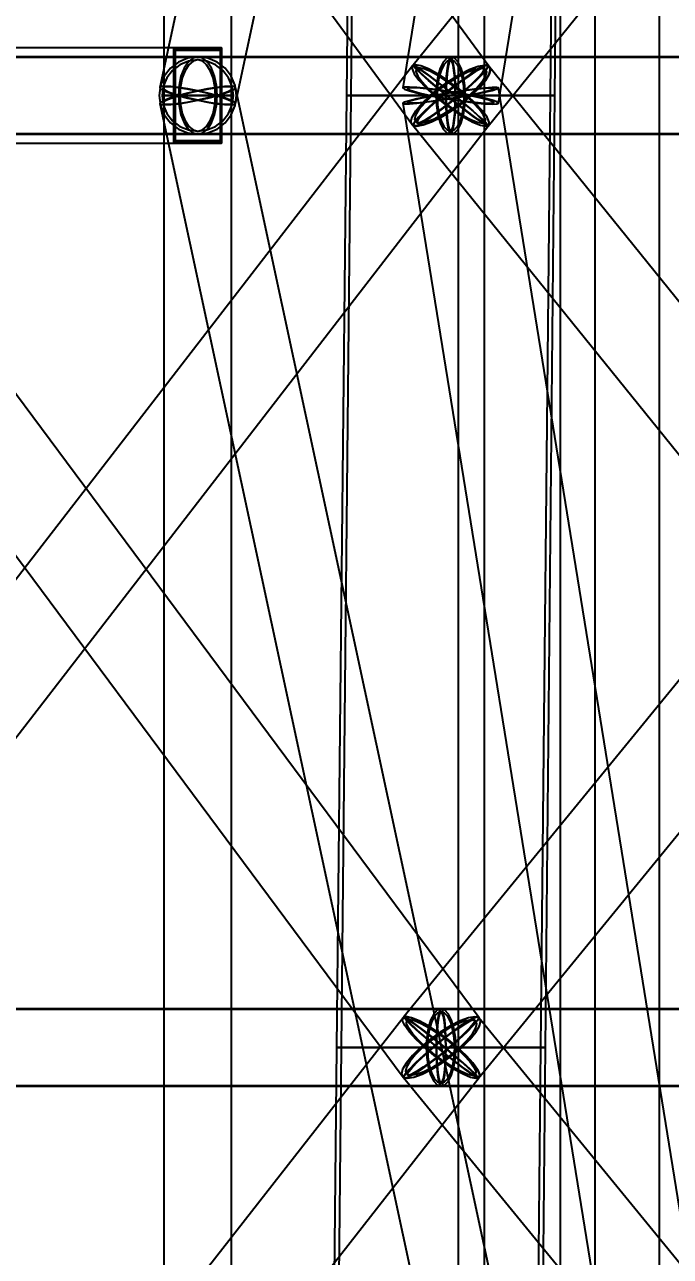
# Model space of a CAD drawing. Header units: millimetres. Extents: x -123812 to 252100, y -3000 to 639000.
# Drawn here: x -6279 to -2886, y 318903 to 325373 of the extents above; entities that cross this region are included whole.
import ezdxf

# ---------------------------------------------------------------- set-up
doc = ezdxf.new("R2010")
doc.units = ezdxf.units.MM
for name, color, linetype, lineweight in [('D-STR-CORE', 7, 'Continuous', 25), ('D-STR-DIM', 7, 'Continuous', 13), ('D-STR-STRC', 7, 'Continuous', 25)]:
    doc.layers.add(name, color=color, linetype=linetype, lineweight=lineweight)
doc.styles.add('OpenSansCondensed-Light', font='OpenSansCondensed-Light.ttf')
doc.styles.add('TOWER_UNICODE', font='Arial Unicode.ttf')
doc.dimstyles.new('EZDXF', dxfattribs={"dimtxt": 0.25, "dimasz": 0.175, "dimexe": 0.375, "dimexo": 0.125, "dimgap": 0.1, "dimtad": 1, "dimlfac": 100, "dimzin": 12, "dimdsep": 46, "dimtxsty": 'OpenSansCondensed-Light', "dimblk": 'ARCHTICK', "dimcen": 2.5, "dimazin": 3, "dimtfac": 0.5, "dimtmove": 2, "dimatfit": 3})

# ---------------------------------------------------------------- blocks, each defined once
blk = doc.blocks.new('_ARCHTICK')
at = {"color": 0, "linetype": 'BYBLOCK', "const_width": 0.15}
blk.add_lwpolyline([(-0.5, -0.5), (0.5, 0.5)], dxfattribs=at)

msp = doc.modelspace()

# ---------------------------------------------------------------- linework, layer by layer
at = {"layer": 'D-STR-CORE'}
for points in [[(-4000, 100000), (-4000, 375000), (-3284.1, 375000), (-3284.1, 100000)], [(-4000, 100000), (-4000, 375000), (-3284.1, 375000), (-3284.1, 100000)], [(-3863.7, 100000), (-3863.7, 375000), (-2944.5, 375000), (-2944.5, 100000)], [(-3863.7, 100000), (-3863.7, 375000), (-2944.5, 375000), (-2944.5, 100000)], [(-3464.1, 100000), (-3464.1, 375000), (-2404.2, 375000), (-2404.2, 100000)], [(-3464.1, 100000), (-3464.1, 375000), (-2404.2, 375000), (-2404.2, 100000)]]:
    msp.add_lwpolyline(points, close=True, dxfattribs=at)
at = {"layer": 'D-STR-STRC'}
for points in [[(-198.7, 350042), (-5568.1, 325042), (-5561.3, 325034.1), (-5541.5, 325023.9), (-5509.9, 325012), (-5468.7, 324999.4), (-5420.8, 324986.7), (-5369.4, 324975), (-5317.9, 324965), (-5270, 324957.3), (-5228.8, 324952.6), (-5197.2, 324951.1), (-5177.4, 324952.9), (-5170.6, 324958), (198.7, 349958)], [(-250.8, 350040.3), (-4291.2, 325040.3), (-4282.7, 325033.7), (-4257.6, 325024.9), (-4217.8, 325014.4), (-4165.8, 325002.9), (-4105.4, 324991.2), (-4040.5, 324980.1), (-3975.5, 324970.3), (-3915.1, 324962.6), (-3863.1, 324957.4), (-3823.3, 324955.1), (-3798.2, 324955.9), (-3789.7, 324959.7), (250.8, 349959.7)], [(-7908.7, 329845.5), (-4240.9, 324845.5), (-4218.9, 324840), (-4184.8, 324845.5), (-4140.9, 324861.5), (-4090.1, 324886.9), (-4035.9, 324920), (-3982.1, 324958.6), (-3932.2, 325000), (-3889.7, 325041.4), (-3857.5, 325080), (-3837.7, 325113.1), (-3831.8, 325138.5), (-3840, 325154.5), (-7507.9, 330154.5)], [(-196.6, 330160), (-4237.1, 325160), (-4235.8, 325154.5), (-4221.3, 325138.5), (-4194.4, 325113.1), (-4157.1, 325080), (-4111.8, 325041.4), (-4061.6, 325000), (-4010, 324958.6), (-3960.5, 324920), (-3916.4, 324886.9), (-3880.8, 324861.5), (-3856, 324845.5), (-3843.9, 324840), (196.6, 329840)], [(-7702.1, 319844.3), (-3839.8, 324844.3), (-3837.5, 324860.4), (-3849, 324886), (-3873.6, 324919.4), (-3909.5, 324958.3), (-3954.4, 325000), (-4005.1, 325041.7), (-4058.3, 325080.6), (-4110.2, 325114), (-4157.4, 325139.6), (-4196.6, 325155.7), (-4225.1, 325161.2), (-4241.1, 325155.7), (-8103.5, 320155.7)], [(-7805.6, 324796.8), (-4040.5, 324796.8), (-4020.3, 324803.7), (-4001.6, 324824), (-3985.5, 324856.3), (-3973.1, 324898.4), (-3965.3, 324947.4), (-3962.7, 325000), (-3965.3, 325052.6), (-3973.1, 325101.6), (-3985.5, 325143.7), (-4001.6, 325176), (-4020.3, 325196.3), (-4040.5, 325203.2), (-7805.6, 325203.2)], [(-7805.6, 324796.8), (-4040.5, 324796.8), (-4020.3, 324803.7), (-4001.6, 324824), (-3985.5, 324856.3), (-3973.1, 324898.4), (-3965.3, 324947.4), (-3962.7, 325000), (-3965.3, 325052.6), (-3973.1, 325101.6), (-3985.5, 325143.7), (-4001.6, 325176), (-4020.3, 325196.3), (-4040.5, 325203.2), (-7805.6, 325203.2)], [(0, 325203.2), (-5369.4, 325203.2), (-5395.7, 325196.3), (-5420.2, 325176), (-5441.2, 325143.7), (-5457.3, 325101.6), (-5467.5, 325052.6), (-5471, 325000), (-5467.5, 324947.4), (-5457.3, 324898.4), (-5441.2, 324856.3), (-5420.2, 324824), (-5395.7, 324803.7), (-5369.4, 324796.8), (0, 324796.8)], [(0, 325203.2), (-5369.4, 325203.2), (-5395.7, 325196.3), (-5420.2, 325176), (-5441.2, 325143.7), (-5457.3, 325101.6), (-5467.5, 325052.6), (-5471, 325000), (-5467.5, 324947.4), (-5457.3, 324898.4), (-5441.2, 324856.3), (-5420.2, 324824), (-5395.7, 324803.7), (-5369.4, 324796.8), (0, 324796.8)], [(-195.6, 325161.2), (-4286.4, 320161.2), (-4285.2, 320155.7), (-4270.8, 320139.6), (-4244.2, 320114), (-4207, 320080.6), (-4162, 320041.7), (-4112.1, 320000), (-4060.7, 319958.3), (-4011.4, 319919.4), (-3967.5, 319886), (-3932, 319860.4), (-3907.3, 319844.3), (-3895.2, 319838.8), (195.6, 324838.8)], [(198.3, 320155.7), (-3842.2, 325155.7), (-3847.2, 325161.2), (-3865.5, 325155.7), (-3895.6, 325139.6), (-3935.6, 325114), (-3982.8, 325080.6), (-4033.9, 325041.7), (-4085.4, 325000), (-4133.9, 324958.3), (-4176, 324919.4), (-4208.9, 324886), (-4230.3, 324860.4), (-4238.7, 324844.3), (-198.3, 319844.3)], [(0, 325203.2), (-4040.5, 325203.2), (-4047.3, 325196.3), (-4053.7, 325176), (-4059.2, 325143.7), (-4063.4, 325101.6), (-4066.1, 325052.6), (-4067, 325000), (-4066.1, 324947.4), (-4063.4, 324898.4), (-4059.2, 324856.3), (-4053.7, 324824), (-4047.3, 324803.7), (-4040.5, 324796.8), (0, 324796.8)], [(0, 325203.2), (-4040.5, 325203.2), (-4047.3, 325196.3), (-4053.7, 325176), (-4059.2, 325143.7), (-4063.4, 325101.6), (-4066.1, 325052.6), (-4067, 325000), (-4066.1, 324947.4), (-4063.4, 324898.4), (-4059.2, 324856.3), (-4053.7, 324824), (-4047.3, 324803.7), (-4040.5, 324796.8), (0, 324796.8)], [(-8005.1, 324844.3), (-4290.3, 319844.3), (-4268.4, 319838.8), (-4234.4, 319844.3), (-4190.6, 319860.4), (-4139.9, 319886), (-4086, 319919.4), (-4032.3, 319958.3), (-3982.7, 320000), (-3940.4, 320041.7), (-3908.3, 320080.6), (-3888.7, 320114), (-3882.9, 320139.6), (-3891.2, 320155.7), (-7606, 325155.7)], [(198.7, 300042), (-5170.6, 325042), (-5177.4, 325047.1), (-5197.2, 325048.9), (-5228.8, 325047.4), (-5270, 325042.7), (-5317.9, 325035), (-5369.4, 325025), (-5420.8, 325013.3), (-5468.7, 325000.6), (-5509.9, 324988), (-5541.5, 324976.1), (-5561.3, 324965.9), (-5568.1, 324958), (-198.7, 299958)], [(250.8, 300040.4), (-3789.7, 325040.4), (-3798.2, 325043), (-3823.3, 325042.7), (-3863.1, 325039.5), (-3915.1, 325033.6), (-3975.6, 325025.4), (-4040.5, 325015.5), (-4105.4, 325004.5), (-4165.8, 324993.3), (-4217.8, 324982.4), (-4257.6, 324972.8), (-4282.7, 324965), (-4291.2, 324959.6), (-250.8, 299959.6)], [(-7902.8, 319796.8), (-4090.8, 319796.8), (-4070.7, 319803.7), (-4051.9, 319824), (-4035.8, 319856.3), (-4023.4, 319898.4), (-4015.7, 319947.4), (-4013, 320000), (-4015.7, 320052.6), (-4023.4, 320101.6), (-4035.8, 320143.7), (-4051.9, 320176), (-4070.7, 320196.3), (-4090.8, 320203.2), (-7902.8, 320203.2)], [(-7902.8, 319796.8), (-4090.8, 319796.8), (-4070.7, 319803.7), (-4051.9, 319824), (-4035.8, 319856.3), (-4023.4, 319898.4), (-4015.7, 319947.4), (-4013, 320000), (-4015.7, 320052.6), (-4023.4, 320101.6), (-4035.8, 320143.7), (-4051.9, 320176), (-4070.7, 320196.3), (-4090.8, 320203.2), (-7902.8, 320203.2)], [(0, 320203.2), (-4090.8, 320203.2), (-4097.6, 320196.3), (-4104, 320176), (-4109.5, 320143.7), (-4113.7, 320101.6), (-4116.4, 320052.6), (-4117.3, 320000), (-4116.4, 319947.4), (-4113.7, 319898.4), (-4109.5, 319856.3), (-4104, 319824), (-4097.6, 319803.7), (-4090.8, 319796.8), (0, 319796.8)], [(0, 320203.2), (-4090.8, 320203.2), (-4097.6, 320196.3), (-4104, 320176), (-4109.5, 320143.7), (-4113.7, 320101.6), (-4116.4, 320052.6), (-4117.3, 320000), (-4116.4, 319947.4), (-4113.7, 319898.4), (-4109.5, 319856.3), (-4104, 319824), (-4097.6, 319803.7), (-4090.8, 319796.8), (0, 319796.8)], [(-7800.2, 314843.2), (-3891, 319843.2), (-3888.6, 319859.4), (-3899.9, 319885.2), (-3924.2, 319918.8), (-3959.9, 319958), (-4004.6, 320000), (-4055.1, 320042), (-4108, 320081.2), (-4159.7, 320114.8), (-4206.8, 320140.6), (-4245.9, 320156.8), (-4274.5, 320162.4), (-4290.6, 320156.8), (-8199.8, 315156.8)], [(197.3, 315156.8), (-3893.5, 320156.8), (-3898.5, 320162.4), (-3916.7, 320156.8), (-3946.7, 320140.6), (-3986.5, 320114.8), (-4033.4, 320081.2), (-4084.3, 320042), (-4135.6, 320000), (-4183.8, 319958), (-4225.7, 319918.8), (-4258.4, 319885.2), (-4279.7, 319859.4), (-4288.1, 319843.2), (-197.3, 314843.2)]]:
    msp.add_lwpolyline(points, dxfattribs=at)
for points in [[(-5547.2, 325000), (-5191.6, 325000), (-5191.6, 350000), (-5547.2, 350000)], [(-5547.2, 325000), (-5191.6, 325000), (-5191.6, 350000), (-5547.2, 350000)], [(-4588.1, 325000), (-3492.8, 325000), (-3443.6, 330000), (-4536.7, 330000)], [(-4564.6, 325000), (-3516.3, 325000), (-3466.4, 330000), (-4513.8, 330000)], [(-12272.2, 324750), (-5244.4, 324750), (-5244.4, 325250), (-12272.2, 325250)], [(-12272.2, 324750), (-5244.4, 324750), (-5244.4, 325250), (-12272.2, 325250)], [(-5494.4, 325250), (-5244.4, 325250), (-5244.4, 324750), (-5494.4, 324750)], [(-5244.4, 325250), (-5494.4, 325250), (-5494.4, 324750), (-5244.4, 324750)], [(-5488.4, 325238), (-5250.4, 325238), (-5250.4, 324762), (-5488.4, 324762)], [(-5250.4, 325238), (-5488.4, 325238), (-5488.4, 324762), (-5250.4, 324762)], [(-7101.7, 324800), (88.6, 324800), (88.6, 325200), (-7101.7, 325200)], [(-7064.9, 324800), (51.8, 324800), (51.8, 325200), (-7064.9, 325200)], [(-7064.9, 324800), (51.8, 324800), (51.8, 325200), (-7064.9, 325200)], [(-5572.6, 325000), (-5565.6, 324947.4), (-5545.3, 324898.4), (-5513, 324856.3), (-5471, 324824), (-5421.9, 324803.7), (-5369.4, 324796.8), (-5316.8, 324803.7), (-5267.8, 324824), (-5225.7, 324856.3), (-5193.4, 324898.4), (-5173.1, 324947.4), (-5166.2, 325000), (-5173.1, 325052.6), (-5193.4, 325101.6), (-5225.7, 325143.7), (-5267.8, 325176), (-5316.8, 325196.3), (-5369.4, 325203.2), (-5421.9, 325196.3), (-5471, 325176), (-5513, 325143.7), (-5545.3, 325101.6), (-5565.6, 325052.6)], [(-5556.6, 325000), (-5550.2, 324951.5), (-5531.5, 324906.4), (-5501.7, 324867.6), (-5463, 324837.9), (-5417.8, 324819.2), (-5369.4, 324812.8), (-5320.9, 324819.2), (-5275.8, 324837.9), (-5237, 324867.6), (-5207.2, 324906.4), (-5188.5, 324951.5), (-5182.2, 325000), (-5188.5, 325048.5), (-5207.2, 325093.6), (-5237, 325132.4), (-5275.8, 325162.1), (-5320.9, 325180.8), (-5369.4, 325187.2), (-5417.8, 325180.8), (-5463, 325162.1), (-5501.7, 325132.4), (-5531.5, 325093.6), (-5550.2, 325048.5)], [(-5471, 325000), (-5467.5, 324947.4), (-5457.3, 324898.4), (-5441.2, 324856.3), (-5420.2, 324824), (-5395.7, 324803.7), (-5369.4, 324796.8), (-5343.1, 324803.7), (-5318.6, 324824), (-5297.5, 324856.3), (-5281.4, 324898.4), (-5271.2, 324947.4), (-5267.8, 325000), (-5271.2, 325052.6), (-5281.4, 325101.6), (-5297.5, 325143.7), (-5318.6, 325176), (-5343.1, 325196.3), (-5369.4, 325203.2), (-5395.7, 325196.3), (-5420.2, 325176), (-5441.2, 325143.7), (-5457.3, 325101.6), (-5467.5, 325052.6)], [(-5471, 325000), (-5467.5, 324947.4), (-5457.3, 324898.4), (-5441.2, 324856.3), (-5420.2, 324824), (-5395.7, 324803.7), (-5369.4, 324796.8), (-5343.1, 324803.7), (-5318.6, 324824), (-5297.5, 324856.3), (-5281.4, 324898.4), (-5271.2, 324947.4), (-5267.8, 325000), (-5271.2, 325052.6), (-5281.4, 325101.6), (-5297.5, 325143.7), (-5318.6, 325176), (-5343.1, 325196.3), (-5369.4, 325203.2), (-5395.7, 325196.3), (-5420.2, 325176), (-5441.2, 325143.7), (-5457.3, 325101.6), (-5467.5, 325052.6)], [(-5463, 325000), (-5459.8, 324951.5), (-5450.4, 324906.4), (-5435.5, 324867.6), (-5416.2, 324837.9), (-5393.6, 324819.2), (-5369.4, 324812.8), (-5345.1, 324819.2), (-5322.6, 324837.9), (-5303.2, 324867.6), (-5288.3, 324906.4), (-5278.9, 324951.5), (-5275.8, 325000), (-5278.9, 325048.5), (-5288.3, 325093.6), (-5303.2, 325132.4), (-5322.6, 325162.1), (-5345.1, 325180.8), (-5369.4, 325187.2), (-5393.6, 325180.8), (-5416.2, 325162.1), (-5435.5, 325132.4), (-5450.4, 325093.6), (-5459.8, 325048.5)], [(-5463, 325000), (-5459.8, 324951.5), (-5450.4, 324906.4), (-5435.5, 324867.6), (-5416.2, 324837.9), (-5393.6, 324819.2), (-5369.4, 324812.8), (-5345.1, 324819.2), (-5322.6, 324837.9), (-5303.2, 324867.6), (-5288.3, 324906.4), (-5278.9, 324951.5), (-5275.8, 325000), (-5278.9, 325048.5), (-5288.3, 325093.6), (-5303.2, 325132.4), (-5322.6, 325162.1), (-5345.1, 325180.8), (-5369.4, 325187.2), (-5393.6, 325180.8), (-5416.2, 325162.1), (-5435.5, 325132.4), (-5450.4, 325093.6), (-5459.8, 325048.5)], [(-3932.2, 325000), (-3982.1, 324958.6), (-4035.9, 324920), (-4090.1, 324886.9), (-4140.9, 324861.5), (-4184.8, 324845.5), (-4218.9, 324840), (-4240.9, 324845.5), (-4249.1, 324861.5), (-4243.2, 324886.9), (-4223.4, 324920), (-4191.2, 324958.6), (-4148.7, 325000), (-4098.8, 325041.4), (-4045, 325080), (-3990.8, 325113.1), (-3940, 325138.5), (-3896.1, 325154.5), (-3862, 325160), (-3840, 325154.5), (-3831.8, 325138.5), (-3837.7, 325113.1), (-3857.5, 325080), (-3889.7, 325041.4)], [(-4126.5, 325000), (-4075.8, 324958.3), (-4022.6, 324919.4), (-3970.7, 324886), (-3923.5, 324860.4), (-3884.3, 324844.3), (-3855.8, 324838.8), (-3839.8, 324844.3), (-3837.5, 324860.4), (-3849, 324886), (-3873.6, 324919.4), (-3909.5, 324958.3), (-3954.4, 325000), (-4005.1, 325041.7), (-4058.3, 325080.6), (-4110.2, 325114), (-4157.4, 325139.6), (-4196.6, 325155.7), (-4225.1, 325161.2), (-4241.1, 325155.7), (-4243.4, 325139.6), (-4231.9, 325114), (-4207.3, 325080.6), (-4171.4, 325041.7)], [(-4085.4, 325000), (-4133.9, 324958.3), (-4176, 324919.4), (-4208.9, 324886), (-4230.3, 324860.4), (-4238.7, 324844.3), (-4233.7, 324838.8), (-4215.4, 324844.3), (-4185.3, 324860.4), (-4145.3, 324886), (-4098.1, 324919.4), (-4047, 324958.3), (-3995.5, 325000), (-3947, 325041.7), (-3904.9, 325080.6), (-3872.1, 325114), (-3850.7, 325139.6), (-3842.2, 325155.7), (-3847.2, 325161.2), (-3865.5, 325155.7), (-3895.6, 325139.6), (-3935.6, 325114), (-3982.8, 325080.6), (-4033.9, 325041.7)], [(-4019.3, 325000), (-3969.1, 324958.6), (-3923.8, 324920), (-3886.5, 324886.9), (-3859.6, 324861.5), (-3845.1, 324845.5), (-3843.9, 324840), (-3856, 324845.5), (-3880.8, 324861.5), (-3916.4, 324886.9), (-3960.5, 324920), (-4010, 324958.6), (-4061.6, 325000), (-4111.8, 325041.4), (-4157.1, 325080), (-4194.4, 325113.1), (-4221.3, 325138.5), (-4235.8, 325154.5), (-4237.1, 325160), (-4224.9, 325154.5), (-4200.1, 325138.5), (-4164.5, 325113.1), (-4120.4, 325080), (-4070.9, 325041.4)], [(-4118.2, 325000), (-4115.6, 324947.4), (-4107.8, 324898.4), (-4095.4, 324856.3), (-4079.3, 324824), (-4060.6, 324803.7), (-4040.5, 324796.8), (-4020.3, 324803.7), (-4001.6, 324824), (-3985.5, 324856.3), (-3973.1, 324898.4), (-3965.3, 324947.4), (-3962.7, 325000), (-3965.3, 325052.6), (-3973.1, 325101.6), (-3985.5, 325143.7), (-4001.6, 325176), (-4020.3, 325196.3), (-4040.5, 325203.2), (-4060.6, 325196.3), (-4079.3, 325176), (-4095.4, 325143.7), (-4107.8, 325101.6), (-4115.6, 325052.6)], [(-4118.2, 325000), (-4115.6, 324947.4), (-4107.8, 324898.4), (-4095.4, 324856.3), (-4079.3, 324824), (-4060.6, 324803.7), (-4040.5, 324796.8), (-4020.3, 324803.7), (-4001.6, 324824), (-3985.5, 324856.3), (-3973.1, 324898.4), (-3965.3, 324947.4), (-3962.7, 325000), (-3965.3, 325052.6), (-3973.1, 325101.6), (-3985.5, 325143.7), (-4001.6, 325176), (-4020.3, 325196.3), (-4040.5, 325203.2), (-4060.6, 325196.3), (-4079.3, 325176), (-4095.4, 325143.7), (-4107.8, 325101.6), (-4115.6, 325052.6)], [(-4112.1, 325000), (-4109.7, 324951.5), (-4102.5, 324906.4), (-4091.1, 324867.6), (-4076.3, 324837.9), (-4059, 324819.2), (-4040.5, 324812.8), (-4021.9, 324819.2), (-4004.6, 324837.9), (-3989.8, 324867.6), (-3978.4, 324906.4), (-3971.3, 324951.5), (-3968.8, 325000), (-3971.3, 325048.5), (-3978.4, 325093.6), (-3989.8, 325132.4), (-4004.6, 325162.1), (-4021.9, 325180.8), (-4040.5, 325187.2), (-4059, 325180.8), (-4076.3, 325162.1), (-4091.1, 325132.4), (-4102.5, 325093.6), (-4109.7, 325048.5)], [(-4112.1, 325000), (-4109.7, 324951.5), (-4102.5, 324906.4), (-4091.1, 324867.6), (-4076.3, 324837.9), (-4059, 324819.2), (-4040.5, 324812.8), (-4021.9, 324819.2), (-4004.6, 324837.9), (-3989.8, 324867.6), (-3978.4, 324906.4), (-3971.3, 324951.5), (-3968.8, 325000), (-3971.3, 325048.5), (-3978.4, 325093.6), (-3989.8, 325132.4), (-4004.6, 325162.1), (-4021.9, 325180.8), (-4040.5, 325187.2), (-4059, 325180.8), (-4076.3, 325162.1), (-4091.1, 325132.4), (-4102.5, 325093.6), (-4109.7, 325048.5)], [(-4067, 325000), (-4066.1, 324947.4), (-4063.4, 324898.4), (-4059.2, 324856.3), (-4053.7, 324824), (-4047.3, 324803.7), (-4040.5, 324796.8), (-4033.6, 324803.7), (-4027.2, 324824), (-4021.7, 324856.3), (-4017.5, 324898.4), (-4014.8, 324947.4), (-4013.9, 325000), (-4014.8, 325052.6), (-4017.5, 325101.6), (-4021.7, 325143.7), (-4027.2, 325176), (-4033.6, 325196.3), (-4040.5, 325203.2), (-4047.3, 325196.3), (-4053.7, 325176), (-4059.2, 325143.7), (-4063.4, 325101.6), (-4066.1, 325052.6)], [(-4067, 325000), (-4066.1, 324947.4), (-4063.4, 324898.4), (-4059.2, 324856.3), (-4053.7, 324824), (-4047.3, 324803.7), (-4040.5, 324796.8), (-4033.6, 324803.7), (-4027.2, 324824), (-4021.7, 324856.3), (-4017.5, 324898.4), (-4014.8, 324947.4), (-4013.9, 325000), (-4014.8, 325052.6), (-4017.5, 325101.6), (-4021.7, 325143.7), (-4027.2, 325176), (-4033.6, 325196.3), (-4040.5, 325203.2), (-4047.3, 325196.3), (-4053.7, 325176), (-4059.2, 325143.7), (-4063.4, 325101.6), (-4066.1, 325052.6)], [(-4064.9, 325000), (-4064.1, 324951.5), (-4061.6, 324906.4), (-4057.7, 324867.6), (-4052.7, 324837.9), (-4046.8, 324819.2), (-4040.5, 324812.8), (-4034.1, 324819.2), (-4028.2, 324837.9), (-4023.2, 324867.6), (-4019.3, 324906.4), (-4016.9, 324951.5), (-4016, 325000), (-4016.9, 325048.5), (-4019.3, 325093.6), (-4023.2, 325132.4), (-4028.2, 325162.1), (-4034.1, 325180.8), (-4040.5, 325187.2), (-4046.8, 325180.8), (-4052.7, 325162.1), (-4057.7, 325132.4), (-4061.6, 325093.6), (-4064.1, 325048.5)], [(-4064.9, 325000), (-4064.1, 324951.5), (-4061.6, 324906.4), (-4057.7, 324867.6), (-4052.7, 324837.9), (-4046.8, 324819.2), (-4040.5, 324812.8), (-4034.1, 324819.2), (-4028.2, 324837.9), (-4023.2, 324867.6), (-4019.3, 324906.4), (-4016.9, 324951.5), (-4016, 325000), (-4016.9, 325048.5), (-4019.3, 325093.6), (-4023.2, 325132.4), (-4028.2, 325162.1), (-4034.1, 325180.8), (-4040.5, 325187.2), (-4046.8, 325180.8), (-4052.7, 325162.1), (-4057.7, 325132.4), (-4061.6, 325093.6), (-4064.1, 325048.5)], [(-3942.9, 325000), (-3987.8, 324962.7), (-4036.4, 324927.9), (-4085.2, 324898), (-4131, 324875.1), (-4170.6, 324860.7), (-4201.4, 324855.8), (-4221.1, 324860.7), (-4228.6, 324875.1), (-4223.2, 324898), (-4205.4, 324927.9), (-4176.4, 324962.7), (-4138, 325000), (-4093.1, 325037.3), (-4044.5, 325072.1), (-3995.7, 325102), (-3949.9, 325124.9), (-3910.3, 325139.3), (-3879.5, 325144.2), (-3859.8, 325139.3), (-3852.3, 325124.9), (-3857.7, 325102), (-3875.5, 325072.1), (-3904.5, 325037.3)], [(-4118.1, 325000), (-4072.3, 324962.4), (-4024.4, 324927.3), (-3977.6, 324897.2), (-3935, 324874.2), (-3899.7, 324859.6), (-3873.9, 324854.7), (-3859.5, 324859.6), (-3857.4, 324874.2), (-3867.8, 324897.2), (-3890, 324927.3), (-3922.4, 324962.4), (-3962.9, 325000), (-4008.6, 325037.6), (-4056.5, 325072.7), (-4103.3, 325102.8), (-4145.9, 325125.8), (-4181.2, 325140.4), (-4207, 325145.3), (-4221.4, 325140.4), (-4223.5, 325125.8), (-4213.1, 325102.8), (-4190.9, 325072.7), (-4158.5, 325037.6)], [(-4081, 325000), (-4124.7, 324962.4), (-4162.6, 324927.3), (-4192.3, 324897.2), (-4211.6, 324874.2), (-4219.2, 324859.6), (-4214.6, 324854.7), (-4198.2, 324859.6), (-4171.1, 324874.2), (-4135, 324897.2), (-4092.5, 324927.3), (-4046.4, 324962.4), (-3999.9, 325000), (-3956.2, 325037.6), (-3918.3, 325072.7), (-3888.6, 325102.8), (-3869.3, 325125.8), (-3861.7, 325140.4), (-3866.3, 325145.3), (-3882.7, 325140.4), (-3909.9, 325125.8), (-3945.9, 325102.8), (-3988.4, 325072.7), (-4034.5, 325037.6)], [(-4021.4, 325000), (-3976.2, 324962.7), (-3935.3, 324927.9), (-3901.6, 324898), (-3877.4, 324875.1), (-3864.3, 324860.7), (-3863.2, 324855.8), (-3874.2, 324860.7), (-3896.5, 324875.1), (-3928.6, 324898), (-3968.3, 324927.9), (-4013, 324962.7), (-4059.5, 325000), (-4104.7, 325037.3), (-4145.6, 325072.1), (-4179.3, 325102), (-4203.5, 325124.9), (-4216.6, 325139.3), (-4217.7, 325144.2), (-4206.7, 325139.3), (-4184.4, 325124.9), (-4152.3, 325102), (-4112.6, 325072.1), (-4067.9, 325037.3)], [(-5369.4, 325025), (-5420.8, 325013.3), (-5468.7, 325000.6), (-5509.9, 324988), (-5541.5, 324976.1), (-5561.3, 324965.9), (-5568.1, 324958), (-5561.3, 324952.9), (-5541.5, 324951.1), (-5509.9, 324952.6), (-5468.7, 324957.3), (-5420.8, 324965), (-5369.4, 324975), (-5317.9, 324986.7), (-5270, 324999.4), (-5228.8, 325012), (-5197.2, 325023.9), (-5177.4, 325034.1), (-5170.6, 325042), (-5177.4, 325047.1), (-5197.2, 325048.9), (-5228.8, 325047.4), (-5270, 325042.7), (-5317.9, 325035)], [(-5369.4, 325025), (-5420.8, 325035), (-5468.7, 325042.7), (-5509.9, 325047.4), (-5541.5, 325048.9), (-5561.3, 325047.1), (-5568.1, 325042), (-5561.3, 325034.1), (-5541.5, 325023.9), (-5509.9, 325012), (-5468.7, 324999.4), (-5420.8, 324986.7), (-5369.4, 324975), (-5317.9, 324965), (-5270, 324957.3), (-5228.8, 324952.6), (-5197.2, 324951.1), (-5177.4, 324952.9), (-5170.6, 324958), (-5177.4, 324965.9), (-5197.2, 324976.1), (-5228.8, 324988), (-5270, 325000.6), (-5317.9, 325013.3)], [(-5369.4, 325023), (-5416.7, 325012.2), (-5460.9, 325000.6), (-5498.8, 324988.9), (-5527.9, 324978), (-5546.2, 324968.6), (-5552.4, 324961.3), (-5546.2, 324956.6), (-5527.9, 324954.9), (-5498.8, 324956.3), (-5460.9, 324960.7), (-5416.7, 324967.7), (-5369.4, 324977), (-5322, 324987.8), (-5277.8, 324999.4), (-5239.9, 325011.1), (-5210.8, 325022), (-5192.5, 325031.4), (-5186.3, 325038.7), (-5192.5, 325043.4), (-5210.8, 325045.1), (-5239.9, 325043.7), (-5277.8, 325039.3), (-5322, 325032.3)], [(-5369.4, 325023), (-5416.7, 325032.3), (-5460.9, 325039.3), (-5498.8, 325043.7), (-5527.9, 325045.1), (-5546.2, 325043.4), (-5552.4, 325038.7), (-5546.2, 325031.4), (-5527.9, 325022), (-5498.8, 325011.1), (-5460.9, 324999.4), (-5416.7, 324987.8), (-5369.4, 324977), (-5322, 324967.7), (-5277.8, 324960.7), (-5239.9, 324956.3), (-5210.8, 324954.9), (-5192.5, 324956.6), (-5186.3, 324961.3), (-5192.5, 324968.6), (-5210.8, 324978), (-5239.9, 324988.9), (-5277.8, 325000.6), (-5322, 325012.2)], [(-4040.5, 325019.9), (-4105.4, 325029.7), (-4165.8, 325037.4), (-4217.8, 325042.6), (-4257.6, 325044.9), (-4282.7, 325044.1), (-4291.2, 325040.3), (-4282.7, 325033.7), (-4257.6, 325024.9), (-4217.8, 325014.4), (-4165.8, 325002.9), (-4105.4, 324991.2), (-4040.5, 324980.1), (-3975.5, 324970.3), (-3915.1, 324962.6), (-3863.1, 324957.4), (-3823.3, 324955.1), (-3798.2, 324955.9), (-3789.7, 324959.7), (-3798.2, 324966.3), (-3823.3, 324975.1), (-3863.1, 324985.6), (-3915.1, 324997.1), (-3975.5, 325008.8)], [(-4040.5, 325015.5), (-4105.4, 325004.5), (-4165.8, 324993.3), (-4217.8, 324982.4), (-4257.6, 324972.8), (-4282.7, 324965), (-4291.2, 324959.6), (-4282.7, 324957), (-4257.6, 324957.3), (-4217.8, 324960.5), (-4165.8, 324966.4), (-4105.4, 324974.6), (-4040.5, 324984.5), (-3975.6, 324995.5), (-3915.1, 325006.7), (-3863.1, 325017.6), (-3823.3, 325027.2), (-3798.2, 325035), (-3789.7, 325040.4), (-3798.2, 325043), (-3823.3, 325042.7), (-3863.1, 325039.5), (-3915.1, 325033.6), (-3975.6, 325025.4)], [(-4040.5, 325018), (-4099, 325026.8), (-4153.5, 325033.7), (-4200.3, 325038.4), (-4236.2, 325040.4), (-4258.8, 325039.7), (-4266.5, 325036.3), (-4258.8, 325030.4), (-4236.2, 325022.5), (-4200.3, 325013), (-4153.5, 325002.6), (-4099, 324992), (-4040.5, 324982), (-3981.9, 324973.2), (-3927.4, 324966.3), (-3880.6, 324961.6), (-3844.7, 324959.6), (-3822.1, 324960.3), (-3814.4, 324963.7), (-3822.1, 324969.6), (-3844.7, 324977.5), (-3880.6, 324987), (-3927.4, 324997.4), (-3981.9, 325008)], [(-4040.5, 325014), (-4099, 325004.1), (-4153.5, 324993.9), (-4200.3, 324984.2), (-4236.2, 324975.5), (-4258.8, 324968.5), (-4266.5, 324963.6), (-4258.8, 324961.2), (-4236.2, 324961.5), (-4200.3, 324964.4), (-4153.5, 324969.7), (-4099, 324977.1), (-4040.5, 324986), (-3981.9, 324995.9), (-3927.4, 325006.1), (-3880.6, 325015.8), (-3844.7, 325024.5), (-3822.1, 325031.5), (-3814.4, 325036.4), (-3822.1, 325038.8), (-3844.7, 325038.5), (-3880.6, 325035.6), (-3927.4, 325030.3), (-3981.9, 325022.9)], [(-5547.2, 300000), (-5191.6, 300000), (-5191.6, 325000), (-5547.2, 325000)], [(-5191.6, 325000), (-5197.6, 325000), (-5215.4, 325000), (-5243.6, 325000), (-5280.5, 325000), (-5323.3, 325000), (-5369.4, 325000), (-5415.4, 325000), (-5458.3, 325000), (-5495.1, 325000), (-5523.3, 325000), (-5541.1, 325000), (-5547.2, 325000), (-5541.1, 325000), (-5523.3, 325000), (-5495.1, 325000), (-5458.3, 325000), (-5415.4, 325000), (-5369.4, 325000), (-5323.3, 325000), (-5280.5, 325000), (-5243.6, 325000), (-5215.4, 325000), (-5197.6, 325000)], [(-5547.2, 300000), (-5191.6, 300000), (-5191.6, 325000), (-5547.2, 325000)], [(-5191.6, 325000), (-5197.6, 325000), (-5215.4, 325000), (-5243.6, 325000), (-5280.5, 325000), (-5323.3, 325000), (-5369.4, 325000), (-5415.4, 325000), (-5458.3, 325000), (-5495.1, 325000), (-5523.3, 325000), (-5541.1, 325000), (-5547.2, 325000), (-5541.1, 325000), (-5523.3, 325000), (-5495.1, 325000), (-5458.3, 325000), (-5415.4, 325000), (-5369.4, 325000), (-5323.3, 325000), (-5280.5, 325000), (-5243.6, 325000), (-5215.4, 325000), (-5197.6, 325000)], [(-4639.6, 320000), (-3541.9, 320000), (-3492.8, 325000), (-4588.1, 325000)], [(-4615.4, 320000), (-3566.1, 320000), (-3516.3, 325000), (-4564.6, 325000)], [(-3492.8, 325000), (-3511.4, 325000), (-3566.1, 325000), (-3653.2, 325000), (-3766.6, 325000), (-3898.7, 325000), (-4040.5, 325000), (-4182.2, 325000), (-4314.3, 325000), (-4427.7, 325000), (-4514.8, 325000), (-4569.5, 325000), (-4588.1, 325000), (-4569.5, 325000), (-4514.8, 325000), (-4427.7, 325000), (-4314.3, 325000), (-4182.2, 325000), (-4040.5, 325000), (-3898.7, 325000), (-3766.6, 325000), (-3653.2, 325000), (-3566.1, 325000), (-3511.4, 325000)], [(-3516.3, 325000), (-3534.2, 325000), (-3586.5, 325000), (-3669.8, 325000), (-3778.4, 325000), (-3904.8, 325000), (-4040.5, 325000), (-4176.1, 325000), (-4302.5, 325000), (-4411.1, 325000), (-4494.4, 325000), (-4546.8, 325000), (-4564.6, 325000), (-4546.8, 325000), (-4494.4, 325000), (-4411.1, 325000), (-4302.5, 325000), (-4176.1, 325000), (-4040.5, 325000), (-3904.8, 325000), (-3778.4, 325000), (-3669.8, 325000), (-3586.5, 325000), (-3534.2, 325000)], [(-7193.2, 319800), (88.4, 319800), (88.4, 320200), (-7193.2, 320200)], [(-7156.6, 319800), (51.8, 319800), (51.8, 320200), (-7156.6, 320200)], [(-7156.6, 319800), (51.8, 319800), (51.8, 320200), (-7156.6, 320200)], [(-4168.5, 320000), (-4165.9, 319947.4), (-4158.1, 319898.4), (-4145.8, 319856.3), (-4129.7, 319824), (-4110.9, 319803.7), (-4090.8, 319796.8), (-4070.7, 319803.7), (-4051.9, 319824), (-4035.8, 319856.3), (-4023.4, 319898.4), (-4015.7, 319947.4), (-4013, 320000), (-4015.7, 320052.6), (-4023.4, 320101.6), (-4035.8, 320143.7), (-4051.9, 320176), (-4070.7, 320196.3), (-4090.8, 320203.2), (-4110.9, 320196.3), (-4129.7, 320176), (-4145.8, 320143.7), (-4158.1, 320101.6), (-4165.9, 320052.6)], [(-4168.5, 320000), (-4165.9, 319947.4), (-4158.1, 319898.4), (-4145.8, 319856.3), (-4129.7, 319824), (-4110.9, 319803.7), (-4090.8, 319796.8), (-4070.7, 319803.7), (-4051.9, 319824), (-4035.8, 319856.3), (-4023.4, 319898.4), (-4015.7, 319947.4), (-4013, 320000), (-4015.7, 320052.6), (-4023.4, 320101.6), (-4035.8, 320143.7), (-4051.9, 320176), (-4070.7, 320196.3), (-4090.8, 320203.2), (-4110.9, 320196.3), (-4129.7, 320176), (-4145.8, 320143.7), (-4158.1, 320101.6), (-4165.9, 320052.6)], [(-4162.4, 320000), (-4160, 319951.5), (-4152.8, 319906.4), (-4141.4, 319867.6), (-4126.6, 319837.9), (-4109.3, 319819.2), (-4090.8, 319812.8), (-4072.2, 319819.2), (-4055, 319837.9), (-4040.1, 319867.6), (-4028.7, 319906.4), (-4021.6, 319951.5), (-4019.1, 320000), (-4021.6, 320048.5), (-4028.7, 320093.6), (-4040.1, 320132.4), (-4055, 320162.1), (-4072.2, 320180.8), (-4090.8, 320187.2), (-4109.3, 320180.8), (-4126.6, 320162.1), (-4141.4, 320132.4), (-4152.8, 320093.6), (-4160, 320048.5)], [(-4162.4, 320000), (-4160, 319951.5), (-4152.8, 319906.4), (-4141.4, 319867.6), (-4126.6, 319837.9), (-4109.3, 319819.2), (-4090.8, 319812.8), (-4072.2, 319819.2), (-4055, 319837.9), (-4040.1, 319867.6), (-4028.7, 319906.4), (-4021.6, 319951.5), (-4019.1, 320000), (-4021.6, 320048.5), (-4028.7, 320093.6), (-4040.1, 320132.4), (-4055, 320162.1), (-4072.2, 320180.8), (-4090.8, 320187.2), (-4109.3, 320180.8), (-4126.6, 320162.1), (-4141.4, 320132.4), (-4152.8, 320093.6), (-4160, 320048.5)], [(-4117.3, 320000), (-4116.4, 319947.4), (-4113.7, 319898.4), (-4109.5, 319856.3), (-4104, 319824), (-4097.6, 319803.7), (-4090.8, 319796.8), (-4083.9, 319803.7), (-4077.5, 319824), (-4072, 319856.3), (-4067.8, 319898.4), (-4065.2, 319947.4), (-4064.3, 320000), (-4065.2, 320052.6), (-4067.8, 320101.6), (-4072, 320143.7), (-4077.5, 320176), (-4083.9, 320196.3), (-4090.8, 320203.2), (-4097.6, 320196.3), (-4104, 320176), (-4109.5, 320143.7), (-4113.7, 320101.6), (-4116.4, 320052.6)], [(-4117.3, 320000), (-4116.4, 319947.4), (-4113.7, 319898.4), (-4109.5, 319856.3), (-4104, 319824), (-4097.6, 319803.7), (-4090.8, 319796.8), (-4083.9, 319803.7), (-4077.5, 319824), (-4072, 319856.3), (-4067.8, 319898.4), (-4065.2, 319947.4), (-4064.3, 320000), (-4065.2, 320052.6), (-4067.8, 320101.6), (-4072, 320143.7), (-4077.5, 320176), (-4083.9, 320196.3), (-4090.8, 320203.2), (-4097.6, 320196.3), (-4104, 320176), (-4109.5, 320143.7), (-4113.7, 320101.6), (-4116.4, 320052.6)], [(-4115.2, 320000), (-4114.4, 319951.5), (-4111.9, 319906.4), (-4108.1, 319867.6), (-4103, 319837.9), (-4097.1, 319819.2), (-4090.8, 319812.8), (-4084.5, 319819.2), (-4078.6, 319837.9), (-4073.5, 319867.6), (-4069.6, 319906.4), (-4067.2, 319951.5), (-4066.3, 320000), (-4067.2, 320048.5), (-4069.6, 320093.6), (-4073.5, 320132.4), (-4078.6, 320162.1), (-4084.5, 320180.8), (-4090.8, 320187.2), (-4097.1, 320180.8), (-4103, 320162.1), (-4108.1, 320132.4), (-4111.9, 320093.6), (-4114.4, 320048.5)], [(-4115.2, 320000), (-4114.4, 319951.5), (-4111.9, 319906.4), (-4108.1, 319867.6), (-4103, 319837.9), (-4097.1, 319819.2), (-4090.8, 319812.8), (-4084.5, 319819.2), (-4078.6, 319837.9), (-4073.5, 319867.6), (-4069.6, 319906.4), (-4067.2, 319951.5), (-4066.3, 320000), (-4067.2, 320048.5), (-4069.6, 320093.6), (-4073.5, 320132.4), (-4078.6, 320162.1), (-4084.5, 320180.8), (-4090.8, 320187.2), (-4097.1, 320180.8), (-4103, 320162.1), (-4108.1, 320132.4), (-4111.9, 320093.6), (-4114.4, 320048.5)], [(-4198.9, 320000), (-4241.2, 319958.3), (-4273.2, 319919.4), (-4292.8, 319886), (-4298.7, 319860.4), (-4290.3, 319844.3), (-4268.4, 319838.8), (-4234.4, 319844.3), (-4190.6, 319860.4), (-4139.9, 319886), (-4086, 319919.4), (-4032.3, 319958.3), (-3982.7, 320000), (-3940.4, 320041.7), (-3908.3, 320080.6), (-3888.7, 320114), (-3882.9, 320139.6), (-3891.2, 320155.7), (-3913.1, 320161.2), (-3947.2, 320155.7), (-3991, 320139.6), (-4041.6, 320114), (-4095.6, 320080.6), (-4149.2, 320041.7)], [(-4004.6, 320000), (-3959.9, 319958), (-3924.2, 319918.8), (-3899.9, 319885.2), (-3888.6, 319859.4), (-3891, 319843.2), (-3907, 319837.6), (-3935.6, 319843.2), (-3974.8, 319859.4), (-4021.8, 319885.2), (-4073.6, 319918.8), (-4126.5, 319958), (-4177, 320000), (-4221.6, 320042), (-4257.3, 320081.2), (-4281.7, 320114.8), (-4293, 320140.6), (-4290.6, 320156.8), (-4274.5, 320162.4), (-4245.9, 320156.8), (-4206.8, 320140.6), (-4159.7, 320114.8), (-4108, 320081.2), (-4055.1, 320042)], [(-4046, 320000), (-4097.3, 319958), (-4148.1, 319918.8), (-4195.1, 319885.2), (-4234.9, 319859.4), (-4264.9, 319843.2), (-4283.1, 319837.6), (-4288.1, 319843.2), (-4279.7, 319859.4), (-4258.4, 319885.2), (-4225.7, 319918.8), (-4183.8, 319958), (-4135.6, 320000), (-4084.3, 320042), (-4033.4, 320081.2), (-3986.5, 320114.8), (-3946.7, 320140.6), (-3916.7, 320156.8), (-3898.5, 320162.4), (-3893.5, 320156.8), (-3901.9, 320140.6), (-3923.1, 320114.8), (-3955.8, 320081.2), (-3997.7, 320042)], [(-4112.1, 320000), (-4060.7, 319958.3), (-4011.4, 319919.4), (-3967.5, 319886), (-3932, 319860.4), (-3907.3, 319844.3), (-3895.2, 319838.8), (-3896.3, 319844.3), (-3910.7, 319860.4), (-3937.4, 319886), (-3974.5, 319919.4), (-4019.6, 319958.3), (-4069.5, 320000), (-4120.8, 320041.7), (-4170.1, 320080.6), (-4214, 320114), (-4249.5, 320139.6), (-4274.2, 320155.7), (-4286.4, 320161.2), (-4285.2, 320155.7), (-4270.8, 320139.6), (-4244.2, 320114), (-4207, 320080.6), (-4162, 320041.7)], [(-4188.3, 320000), (-4226.4, 319962.4), (-4255.3, 319927.3), (-4272.9, 319897.2), (-4278.2, 319874.2), (-4270.7, 319859.6), (-4250.9, 319854.7), (-4220.2, 319859.6), (-4180.7, 319874.2), (-4135.1, 319897.2), (-4086.4, 319927.3), (-4038.1, 319962.4), (-3993.3, 320000), (-3955.2, 320037.6), (-3926.3, 320072.7), (-3908.6, 320102.8), (-3903.3, 320125.8), (-3910.9, 320140.4), (-3930.6, 320145.3), (-3961.3, 320140.4), (-4000.8, 320125.8), (-4046.5, 320102.8), (-4095.1, 320072.7), (-4143.5, 320037.6)], [(-4013.1, 320000), (-3972.8, 319962.1), (-3940.6, 319926.8), (-3918.7, 319896.5), (-3908.5, 319873.2), (-3910.7, 319858.6), (-3925.1, 319853.6), (-3950.9, 319858.6), (-3986.2, 319873.2), (-4028.6, 319896.5), (-4075.3, 319926.8), (-4123, 319962.1), (-4168.5, 320000), (-4208.7, 320037.9), (-4240.9, 320073.2), (-4262.9, 320103.5), (-4273.1, 320126.8), (-4270.9, 320141.4), (-4256.4, 320146.4), (-4230.7, 320141.4), (-4195.4, 320126.8), (-4153, 320103.5), (-4106.3, 320073.2), (-4058.6, 320037.9)], [(-4050.4, 320000), (-4096.6, 319962.1), (-4142.5, 319926.8), (-4184.8, 319896.5), (-4220.7, 319873.2), (-4247.8, 319858.6), (-4264.1, 319853.6), (-4268.7, 319858.6), (-4261.1, 319873.2), (-4241.9, 319896.5), (-4212.4, 319926.8), (-4174.7, 319962.1), (-4131.2, 320000), (-4084.9, 320037.9), (-4039.1, 320073.2), (-3996.8, 320103.5), (-3960.9, 320126.8), (-3933.8, 320141.4), (-3917.4, 320146.4), (-3912.9, 320141.4), (-3920.5, 320126.8), (-3939.6, 320103.5), (-3969.1, 320073.2), (-4006.9, 320037.9)], [(-4110, 320000), (-4063.7, 319962.4), (-4019.2, 319927.3), (-3979.6, 319897.2), (-3947.6, 319874.2), (-3925.4, 319859.6), (-3914.4, 319854.7), (-3915.5, 319859.6), (-3928.4, 319874.2), (-3952.5, 319897.2), (-3986, 319927.3), (-4026.6, 319962.4), (-4071.6, 320000), (-4117.9, 320037.6), (-4162.3, 320072.7), (-4201.9, 320102.8), (-4233.9, 320125.8), (-4256.2, 320140.4), (-4267.1, 320145.3), (-4266.1, 320140.4), (-4253.1, 320125.8), (-4229.1, 320102.8), (-4195.6, 320072.7), (-4155, 320037.6)], [(-4691.1, 315000), (-3591.1, 315000), (-3541.9, 320000), (-4639.6, 320000)], [(-4666.2, 315000), (-3616, 315000), (-3566.1, 320000), (-4615.4, 320000)], [(-3541.9, 320000), (-3560.6, 320000), (-3615.5, 320000), (-3702.7, 320000), (-3816.4, 320000), (-3948.7, 320000), (-4090.8, 320000), (-4232.8, 320000), (-4365.2, 320000), (-4478.9, 320000), (-4566.1, 320000), (-4620.9, 320000), (-4639.6, 320000), (-4620.9, 320000), (-4566.1, 320000), (-4478.9, 320000), (-4365.2, 320000), (-4232.8, 320000), (-4090.8, 320000), (-3948.7, 320000), (-3816.4, 320000), (-3702.7, 320000), (-3615.5, 320000), (-3560.6, 320000)], [(-3566.1, 320000), (-3584, 320000), (-3636.4, 320000), (-3719.8, 320000), (-3828.5, 320000), (-3955, 320000), (-4090.8, 320000), (-4226.6, 320000), (-4353.1, 320000), (-4461.7, 320000), (-4545.1, 320000), (-4597.5, 320000), (-4615.4, 320000), (-4597.5, 320000), (-4545.1, 320000), (-4461.7, 320000), (-4353.1, 320000), (-4226.6, 320000), (-4090.8, 320000), (-3955, 320000), (-3828.5, 320000), (-3719.8, 320000), (-3636.4, 320000), (-3584, 320000)], [(-3566.1, 320000), (-3584, 320000), (-3636.4, 320000), (-3719.8, 320000), (-3828.5, 320000), (-3955, 320000), (-4090.8, 320000), (-4226.6, 320000), (-4353.1, 320000), (-4461.7, 320000), (-4545.1, 320000), (-4597.5, 320000), (-4615.4, 320000), (-4597.5, 320000), (-4545.1, 320000), (-4461.7, 320000), (-4353.1, 320000), (-4226.6, 320000), (-4090.8, 320000), (-3955, 320000), (-3828.5, 320000), (-3719.8, 320000), (-3636.4, 320000), (-3584, 320000)], [(-3612.3, 320000), (-3628.6, 320000), (-3676.4, 320000), (-3752.4, 320000), (-3851.5, 320000), (-3966.9, 320000), (-4090.8, 320000), (-4214.6, 320000), (-4330, 320000), (-4429.1, 320000), (-4505.2, 320000), (-4553, 320000), (-4569.3, 320000), (-4553, 320000), (-4505.2, 320000), (-4429.1, 320000), (-4330, 320000), (-4214.6, 320000), (-4090.8, 320000), (-3966.9, 320000), (-3851.5, 320000), (-3752.4, 320000), (-3676.4, 320000), (-3628.6, 320000)], [(-3612.3, 320000), (-3628.6, 320000), (-3676.4, 320000), (-3752.4, 320000), (-3851.5, 320000), (-3966.9, 320000), (-4090.8, 320000), (-4214.6, 320000), (-4330, 320000), (-4429.1, 320000), (-4505.2, 320000), (-4553, 320000), (-4569.3, 320000), (-4553, 320000), (-4505.2, 320000), (-4429.1, 320000), (-4330, 320000), (-4214.6, 320000), (-4090.8, 320000), (-3966.9, 320000), (-3851.5, 320000), (-3752.4, 320000), (-3676.4, 320000), (-3628.6, 320000)]]:
    msp.add_lwpolyline(points, close=True, dxfattribs=at)

# ---------------------------------------------------------------- dimensions: what is measured, and where the dimension line sits
at = {"layer": 'D-STR-DIM'}
msp.add_linear_dim(base=(-112000, 0), p1=(0, 0), p2=(0, 634000), angle=90, dimstyle='EZDXF', override={"dimtxt": 8400, "dimasz": 3750, "dimexe": 2100, "dimexo": 1800, "dimgap": 2100, "dimtad": 1, "dimdec": 0, "dimlfac": 1, "dimlunit": 2, "dimtxsty": 'TOWER_UNICODE', "dimclrd": 7, "dimclre": 7, "dimclrt": 7}, dxfattribs=at).render()

doc.saveas('drawing.dxf')
